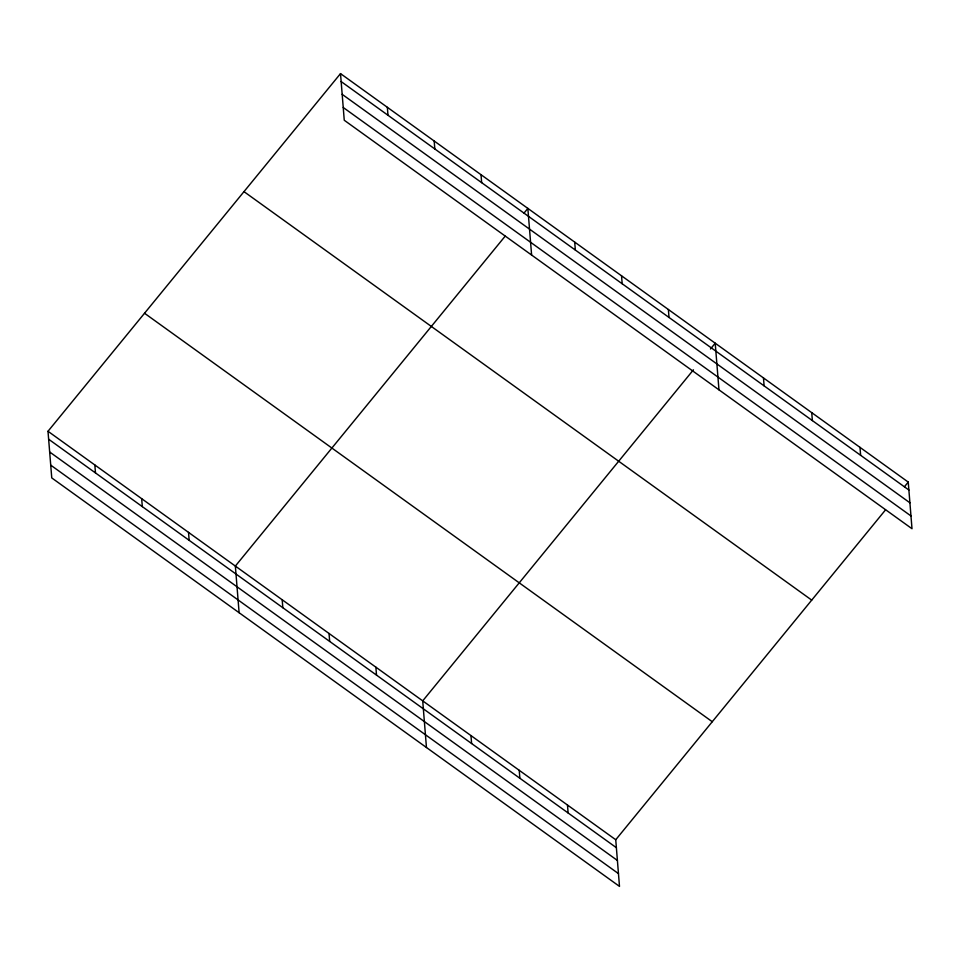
<?xml version="1.0" encoding="UTF-8"?>
<svg xmlns="http://www.w3.org/2000/svg" width="960" height="960" viewBox="0 0 960 960"><rect width="100%" height="100%" fill="white"/><g stroke="black" fill="none" stroke-linecap="round" stroke-linejoin="round"><path stroke-width="1.44" d="M885.54 509.856L615.744 839.748L619.488 886.392L51.756 477.912L48 431.28L340.512 73.608L908.244 482.088L912 528.72L344.256 120.252L340.512 73.608M505.152 236.184L235.356 566.076L239.112 612.708M524.076 213.036L527.856 208.404L531.612 255.048M693.444 369.816L422.712 700.872L426.456 747.504M710.484 348.996L715.212 343.2L718.968 389.844M904.464 486.72L908.244 482.088M341.148 81.564L908.892 490.032M342.168 94.332L909.912 502.8M343.236 107.484L910.968 515.952M243.984 191.64L811.716 600.12M144.528 313.248L712.272 721.716M48 431.28L615.744 839.748M48.636 439.224L616.38 847.692M49.668 451.992L617.412 860.46M50.724 465.144L618.468 873.624M859.992 447.36L860.628 455.316M811.728 412.644L812.376 420.6M763.476 377.928L764.112 385.872M668.376 309.504L669.012 317.46M621.54 275.808L622.176 283.752M574.704 242.112L575.34 250.056M567.48 805.032L568.128 812.976M481.02 174.708L481.656 182.664M519.228 770.304L519.864 778.26M434.184 141.012L434.82 148.956M470.964 735.588L471.612 743.532M387.348 107.316L387.984 115.26M375.876 667.164L376.512 675.12M329.028 633.468L329.676 641.424M282.192 599.772L282.828 607.716M188.52 532.368L189.156 540.324M141.672 498.672L142.32 506.628M94.836 464.976L95.484 472.92"/></g></svg>
